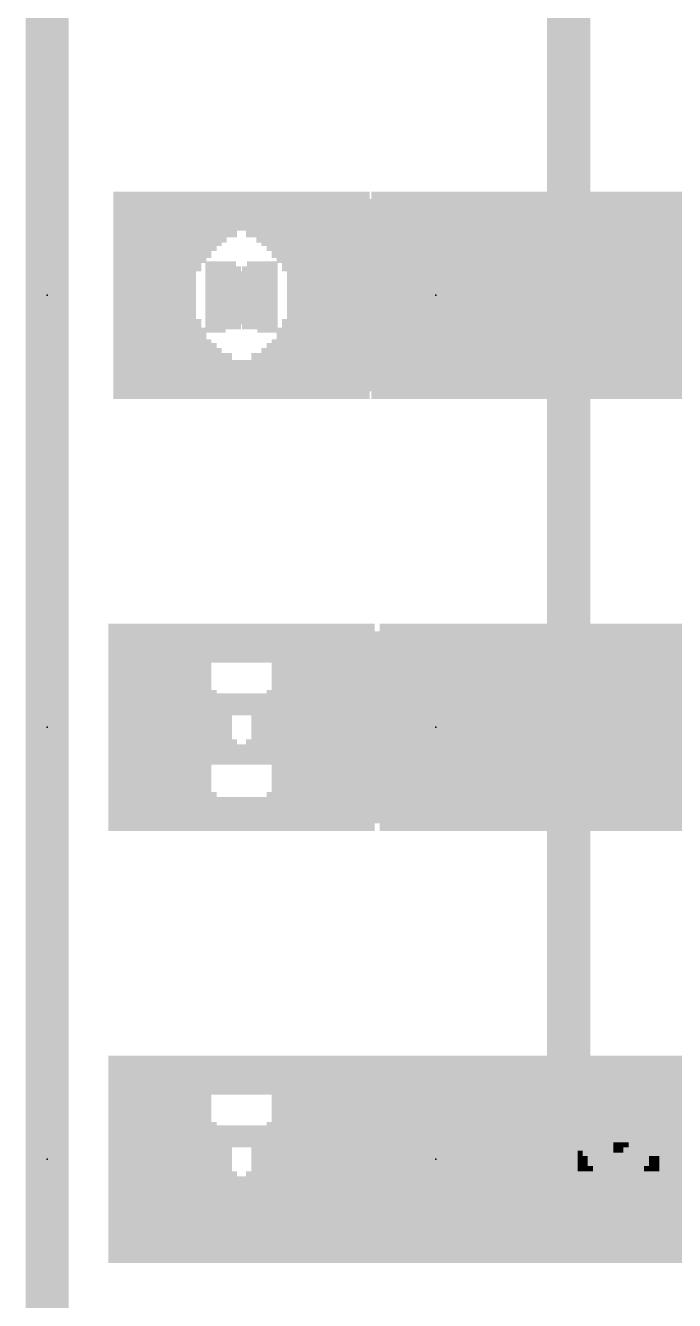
# Model space of a CAD drawing. Extents: x -30.7 to 55.9, y -16 to 25.5.
# Drawn here: x -0.13 to 3.69, y 5.52 to 13.02 of the extents above; entities that cross this region are included whole.
import ezdxf

# ---------------------------------------------------------------- set-up
doc = ezdxf.new("R2010")
doc.units = 0
for name, color, linetype in [('1', 12, 'CONTINUOUS'), ('16', 53, 'CONTINUOUS'), ('20', 53, 'CONTINUOUS'), ('21', 41, 'CONTINUOUS'), ('22', 40, 'CONTINUOUS'), ('23', 53, 'CONTINUOUS'), ('24', 53, 'CONTINUOUS')]:
    doc.layers.add(name, color=color, linetype=linetype)

# ---------------------------------------------------------------- blocks, each defined once
blk = doc.blocks.new('RECT')
blk.add_solid([(-0.5, -0.5), (0.5, -0.5), (-0.5, 0.5), (0.5, 0.5)])

msp = doc.modelspace()

# ---------------------------------------------------------------- linework, layer by layer
at = {"layer": '1', "const_width": 0.254}
for points in [[(0, 25.4), (0, 0)], [(3.066, 11.43), (3.066, 13.97)], [(3.066, 8.89), (3.066, 11.43)], [(3.066, 6.35), (3.066, 8.89)], [(3.066, 6.35), (5.08, 6.35)]]:
    msp.add_lwpolyline(points, dxfattribs=at)
at = {"layer": '1', "const_width": 0.127}
for points in [[(3.1295, 11.43, 1), (3.0025, 11.43)], [(3.0025, 11.43, 1), (3.1295, 11.43)], [(3.1295, 8.89, 1), (3.0025, 8.89)], [(3.0025, 8.89, 1), (3.1295, 8.89)], [(3.066, 6.4135, 1), (3.066, 6.2865)], [(3.0025, 6.35, 1), (3.1295, 6.35)]]:
    msp.add_lwpolyline(points, format="xyb", dxfattribs=at)
at = {"layer": '16', "const_width": 0.254}
msp.add_lwpolyline([(0, 25.4), (0, 0)], dxfattribs=at)
at = {"layer": '20', "const_width": 0.2032}
msp.add_lwpolyline([(0, 0), (0, 25.4)], dxfattribs=at)
at = {"layer": '23'}
for p in [(0, 11.43), (0, 8.89), (0, 6.35)]:
    msp.add_point(p, dxfattribs=at)
at = {"layer": '24'}
for p in [(2.286, 11.43), (2.286, 8.89), (2.286, 6.35)]:
    msp.add_point(p, dxfattribs=at)

# ---------------------------------------------------------------- block references
at = {"layer": '1', "xscale": 2.44, "yscale": 1.13}
for p in [(3.066, 11.43), (3.066, 8.89), (3.066, 6.35)]:
    msp.add_blockref('RECT', p, dxfattribs=at)
at = {"layer": '21'}
for p, xscale, yscale in [((1.065, 12.025), 1.35, 0.03), ((1.065, 11.995), 1.35, 0.03), ((1.7399, 11.43), 0.1778, 1.2192), ((1.065, 11.97), 1.35, 0.02), ((1.065, 11.94), 1.35, 0.04), ((1.065, 11.905), 1.35, 0.03), ((1.065, 11.875), 1.35, 0.03), ((1.065, 11.85), 1.35, 0.02), ((1.065, 11.825), 1.35, 0.03), ((0.57, 11.79), 0.36, 0.04), ((0.555, 11.755), 0.33, 0.03), ((1.455, 11.79), 0.57, 0.04), ((1.485, 11.755), 0.51, 0.03), ((0.555, 11.735), 0.33, 0.03), ((0.555, 11.705), 0.33, 0.03), ((1.5, 11.735), 0.48, 0.03), ((1.515, 11.705), 0.45, 0.03), ((0.555, 11.67), 0.33, 0.04), ((0.555, 11.635), 0.33, 0.03), ((0.555, 11.615), 0.33, 0.03), ((1.02, 11.615), 0.18, 0.03), ((1.53, 11.67), 0.42, 0.04), ((1.545, 11.635), 0.39, 0.03), ((1.56, 11.615), 0.36, 0.03), ((0.555, 11.585), 0.33, 0.03), ((0.555, 11.55), 0.33, 0.04), ((1.035, 11.585), 0.21, 0.03), ((1.05, 11.55), 0.24, 0.04), ((1.56, 11.585), 0.36, 0.03), ((1.575, 11.55), 0.33, 0.04), ((0.555, 11.515), 0.33, 0.03), ((0.555, 11.485), 0.33, 0.03), ((0.555, 11.465), 0.33, 0.03), ((1.065, 11.515), 0.27, 0.03), ((1.08, 11.485), 0.3, 0.03), ((1.08, 11.465), 0.3, 0.03), ((1.575, 11.515), 0.33, 0.03), ((1.575, 11.485), 0.33, 0.03), ((1.575, 11.465), 0.33, 0.03), ((0.555, 11.43), 0.33, 0.04), ((0.555, 11.395), 0.33, 0.03), ((1.08, 11.43), 0.3, 0.04), ((1.08, 11.395), 0.3, 0.03), ((1.575, 11.43), 0.33, 0.04), ((1.575, 11.395), 0.33, 0.03), ((0.555, 11.375), 0.33, 0.03), ((0.555, 11.345), 0.33, 0.03), ((0.555, 11.31), 0.33, 0.04), ((1.08, 11.375), 0.3, 0.03), ((1.065, 11.345), 0.27, 0.03), ((1.065, 11.31), 0.27, 0.04), ((1.575, 11.375), 0.33, 0.03), ((1.575, 11.345), 0.33, 0.03), ((1.575, 11.31), 0.33, 0.04), ((0.555, 11.275), 0.33, 0.03), ((0.555, 11.245), 0.33, 0.03), ((1.05, 11.275), 0.24, 0.03), ((1.035, 11.245), 0.21, 0.03), ((1.56, 11.275), 0.36, 0.03), ((1.56, 11.245), 0.36, 0.03), ((0.555, 11.225), 0.33, 0.03), ((0.555, 11.19), 0.33, 0.04), ((0.555, 11.155), 0.33, 0.03), ((0.99, 11.225), 0.12, 0.03), ((1.53, 11.155), 0.42, 0.03), ((1.545, 11.225), 0.39, 0.03), ((1.545, 11.19), 0.39, 0.04), ((0.555, 11.135), 0.33, 0.03), ((0.555, 11.105), 0.33, 0.03), ((1.5, 11.105), 0.48, 0.03), ((1.515, 11.135), 0.45, 0.03), ((0.57, 11.07), 0.36, 0.04), ((0.57, 11.035), 0.36, 0.03), ((1.065, 11.005), 1.35, 0.03), ((1.425, 11.035), 0.63, 0.03), ((1.47, 11.07), 0.54, 0.04), ((1.065, 10.975), 1.35, 0.03), ((1.065, 10.945), 1.35, 0.03), ((1.065, 10.925), 1.35, 0.03), ((1.065, 10.895), 1.35, 0.03), ((1.065, 10.865), 1.35, 0.03), ((1.065, 10.835), 1.35, 0.03), ((1.005, 9.485), 1.29, 0.03), ((1.005, 9.455), 1.29, 0.03), ((1.7399, 8.89), 0.1778, 1.2192), ((1.005, 9.43), 1.29, 0.02), ((1.005, 9.4), 1.29, 0.04), ((1.005, 9.365), 1.29, 0.03), ((1.005, 9.335), 1.29, 0.03), ((1.005, 9.31), 1.29, 0.02), ((1.005, 9.285), 1.29, 0.03), ((0.54, 9.25), 0.36, 0.04), ((0.54, 9.215), 0.36, 0.03), ((1.485, 9.25), 0.33, 0.04), ((1.485, 9.215), 0.33, 0.03), ((0.54, 9.195), 0.36, 0.03), ((0.54, 9.165), 0.36, 0.03), ((0.54, 9.13), 0.36, 0.04), ((1.485, 9.195), 0.33, 0.03), ((1.485, 9.165), 0.33, 0.03), ((1.485, 9.13), 0.33, 0.04), ((0.54, 9.095), 0.36, 0.03), ((0.54, 9.075), 0.36, 0.03), ((1.275, 9.075), 0.75, 0.03), ((1.47, 9.095), 0.36, 0.03), ((0.54, 9.045), 0.36, 0.03), ((0.54, 9.01), 0.36, 0.04), ((1.275, 9.045), 0.75, 0.03), ((1.275, 9.01), 0.75, 0.04), ((0.54, 8.975), 0.36, 0.03), ((0.54, 8.945), 0.36, 0.03), ((0.54, 8.925), 0.36, 0.03), ((1.275, 8.975), 0.75, 0.03), ((1.425, 8.945), 0.45, 0.03), ((1.425, 8.925), 0.45, 0.03), ((0.54, 8.89), 0.36, 0.04), ((0.54, 8.855), 0.36, 0.03), ((0.54, 8.835), 0.36, 0.03), ((1.425, 8.89), 0.45, 0.04), ((1.425, 8.855), 0.45, 0.03), ((1.425, 8.835), 0.45, 0.03), ((0.54, 8.805), 0.36, 0.03), ((0.54, 8.77), 0.36, 0.04), ((1.275, 8.77), 0.75, 0.04), ((1.41, 8.805), 0.48, 0.03), ((0.54, 8.735), 0.36, 0.03), ((0.54, 8.705), 0.36, 0.03), ((0.54, 8.685), 0.36, 0.03), ((1.275, 8.735), 0.75, 0.03), ((1.275, 8.705), 0.75, 0.03), ((1.275, 8.685), 0.75, 0.03), ((0.54, 8.65), 0.36, 0.04), ((0.54, 8.615), 0.36, 0.03), ((1.485, 8.65), 0.33, 0.04), ((1.485, 8.615), 0.33, 0.03), ((0.54, 8.595), 0.36, 0.03), ((0.54, 8.565), 0.36, 0.03), ((0.54, 8.53), 0.36, 0.04), ((1.485, 8.595), 0.33, 0.03), ((1.485, 8.565), 0.33, 0.03), ((1.485, 8.53), 0.33, 0.04), ((0.54, 8.495), 0.36, 0.03), ((1.005, 8.465), 1.29, 0.03), ((1.47, 8.495), 0.36, 0.03), ((1.005, 8.435), 1.29, 0.03), ((1.005, 8.405), 1.29, 0.03), ((1.005, 8.385), 1.29, 0.03), ((1.005, 8.355), 1.29, 0.03), ((1.005, 8.325), 1.29, 0.03), ((1.005, 8.295), 1.29, 0.03), ((1.005, 6.945), 1.29, 0.03), ((1.005, 6.915), 1.29, 0.03), ((1.005, 6.89), 1.29, 0.02), ((1.7399, 6.35), 0.1778, 1.2192), ((1.7399, 6.35), 0.1778, 1.2192), ((1.005, 6.86), 1.29, 0.04), ((1.005, 6.825), 1.29, 0.03), ((1.005, 6.795), 1.29, 0.03), ((1.005, 6.77), 1.29, 0.02), ((1.005, 6.745), 1.29, 0.03), ((0.54, 6.71), 0.36, 0.04), ((0.54, 6.675), 0.36, 0.03), ((1.485, 6.71), 0.33, 0.04), ((1.485, 6.675), 0.33, 0.03), ((0.54, 6.655), 0.36, 0.03), ((0.54, 6.625), 0.36, 0.03), ((0.54, 6.59), 0.36, 0.04), ((1.485, 6.655), 0.33, 0.03), ((1.485, 6.625), 0.33, 0.03), ((1.485, 6.59), 0.33, 0.04), ((0.54, 6.555), 0.36, 0.03), ((0.54, 6.535), 0.36, 0.03), ((1.275, 6.535), 0.75, 0.03), ((1.47, 6.555), 0.36, 0.03), ((0.54, 6.505), 0.36, 0.03), ((0.54, 6.47), 0.36, 0.04), ((0.54, 6.435), 0.36, 0.03), ((1.275, 6.505), 0.75, 0.03), ((1.275, 6.47), 0.75, 0.04), ((1.275, 6.435), 0.75, 0.03), ((0.54, 6.405), 0.36, 0.03), ((0.54, 6.385), 0.36, 0.03), ((1.425, 6.405), 0.45, 0.03), ((1.425, 6.385), 0.45, 0.03), ((0.54, 6.35), 0.36, 0.04), ((0.54, 6.315), 0.36, 0.03), ((0.54, 6.295), 0.36, 0.03), ((1.425, 6.35), 0.45, 0.04), ((1.425, 6.315), 0.45, 0.03), ((1.425, 6.295), 0.45, 0.03), ((0.54, 6.265), 0.36, 0.03), ((0.54, 6.23), 0.36, 0.04), ((1.275, 6.23), 0.75, 0.04), ((1.41, 6.265), 0.48, 0.03), ((0.54, 6.195), 0.36, 0.03), ((0.54, 6.165), 0.36, 0.03), ((0.54, 6.145), 0.36, 0.03), ((1.275, 6.195), 0.75, 0.03), ((1.275, 6.165), 0.75, 0.03), ((1.275, 6.145), 0.75, 0.03), ((0.54, 6.11), 0.36, 0.04), ((0.54, 6.075), 0.36, 0.03), ((1.275, 6.11), 0.75, 0.04), ((1.275, 6.075), 0.75, 0.03), ((0.54, 6.055), 0.36, 0.03), ((0.54, 6.025), 0.36, 0.03), ((0.54, 5.99), 0.36, 0.04), ((1.275, 6.055), 0.75, 0.03), ((1.275, 6.025), 0.75, 0.03), ((1.275, 5.99), 0.75, 0.04), ((0.54, 5.955), 0.36, 0.03), ((1.005, 5.925), 1.29, 0.03), ((1.26, 5.955), 0.78, 0.03), ((1.005, 5.895), 1.29, 0.03), ((1.005, 5.865), 1.29, 0.03), ((1.005, 5.845), 1.29, 0.03), ((1.005, 5.815), 1.29, 0.03), ((1.005, 5.785), 1.29, 0.03), ((1.005, 5.755), 1.29, 0.03)]:
    msp.add_blockref('RECT', p, dxfattribs=dict(at, xscale=xscale, yscale=yscale))
at = {"layer": '22', "rotation": 180}
for p, xscale, yscale in [((1.221, 12.025), 1.35, 0.03), ((1.221, 11.995), 1.35, 0.03), ((1.221, 11.97), 1.35, 0.02), ((1.221, 11.94), 1.35, 0.04), ((1.221, 11.905), 1.35, 0.03), ((1.221, 11.875), 1.35, 0.03), ((1.221, 11.85), 1.35, 0.02), ((1.221, 11.825), 1.35, 0.03), ((0.831, 11.79), 0.57, 0.04), ((0.801, 11.755), 0.51, 0.03), ((1.716, 11.79), 0.36, 0.04), ((1.731, 11.755), 0.33, 0.03), ((0.786, 11.735), 0.48, 0.03), ((0.771, 11.705), 0.45, 0.03), ((1.731, 11.735), 0.33, 0.03), ((1.731, 11.705), 0.33, 0.03), ((0.756, 11.67), 0.42, 0.04), ((0.741, 11.635), 0.39, 0.03), ((0.726, 11.615), 0.36, 0.03), ((1.266, 11.615), 0.18, 0.03), ((1.731, 11.67), 0.33, 0.04), ((1.731, 11.635), 0.33, 0.03), ((1.731, 11.615), 0.33, 0.03), ((0.726, 11.585), 0.36, 0.03), ((0.711, 11.55), 0.33, 0.04), ((1.236, 11.55), 0.24, 0.04), ((1.251, 11.585), 0.21, 0.03), ((1.731, 11.585), 0.33, 0.03), ((1.731, 11.55), 0.33, 0.04), ((0.711, 11.515), 0.33, 0.03), ((0.711, 11.485), 0.33, 0.03), ((0.711, 11.465), 0.33, 0.03), ((1.206, 11.485), 0.3, 0.03), ((1.206, 11.465), 0.3, 0.03), ((1.221, 11.515), 0.27, 0.03), ((1.731, 11.515), 0.33, 0.03), ((1.731, 11.485), 0.33, 0.03), ((1.731, 11.465), 0.33, 0.03), ((0.711, 11.43), 0.33, 0.04), ((0.711, 11.395), 0.33, 0.03), ((1.206, 11.43), 0.3, 0.04), ((1.206, 11.395), 0.3, 0.03), ((1.731, 11.43), 0.33, 0.04), ((1.731, 11.395), 0.33, 0.03), ((0.711, 11.375), 0.33, 0.03), ((0.711, 11.345), 0.33, 0.03), ((0.711, 11.31), 0.33, 0.04), ((1.206, 11.375), 0.3, 0.03), ((1.221, 11.345), 0.27, 0.03), ((1.221, 11.31), 0.27, 0.04), ((1.731, 11.375), 0.33, 0.03), ((1.731, 11.345), 0.33, 0.03), ((1.731, 11.31), 0.33, 0.04), ((0.726, 11.275), 0.36, 0.03), ((0.726, 11.245), 0.36, 0.03), ((1.236, 11.275), 0.24, 0.03), ((1.251, 11.245), 0.21, 0.03), ((1.731, 11.275), 0.33, 0.03), ((1.731, 11.245), 0.33, 0.03), ((0.741, 11.225), 0.39, 0.03), ((0.741, 11.19), 0.39, 0.04), ((0.756, 11.155), 0.42, 0.03), ((1.296, 11.225), 0.12, 0.03), ((1.731, 11.225), 0.33, 0.03), ((1.731, 11.19), 0.33, 0.04), ((1.731, 11.155), 0.33, 0.03), ((0.771, 11.135), 0.45, 0.03), ((0.786, 11.105), 0.48, 0.03), ((1.731, 11.135), 0.33, 0.03), ((1.731, 11.105), 0.33, 0.03), ((0.816, 11.07), 0.54, 0.04), ((0.861, 11.035), 0.63, 0.03), ((1.221, 11.005), 1.35, 0.03), ((1.716, 11.07), 0.36, 0.04), ((1.716, 11.035), 0.36, 0.03), ((1.221, 10.975), 1.35, 0.03), ((1.221, 10.945), 1.35, 0.03), ((1.221, 10.925), 1.35, 0.03), ((1.221, 10.895), 1.35, 0.03), ((1.221, 10.865), 1.35, 0.03), ((1.221, 10.835), 1.35, 0.03), ((1.281, 9.485), 1.29, 0.03), ((1.281, 9.455), 1.29, 0.03), ((1.281, 9.43), 1.29, 0.02), ((1.281, 9.4), 1.29, 0.04), ((1.281, 9.365), 1.29, 0.03), ((1.281, 9.335), 1.29, 0.03), ((1.281, 9.31), 1.29, 0.02), ((1.281, 9.285), 1.29, 0.03), ((0.801, 9.25), 0.33, 0.04), ((0.801, 9.215), 0.33, 0.03), ((1.746, 9.25), 0.36, 0.04), ((1.746, 9.215), 0.36, 0.03), ((0.801, 9.195), 0.33, 0.03), ((0.801, 9.165), 0.33, 0.03), ((0.801, 9.13), 0.33, 0.04), ((1.746, 9.195), 0.36, 0.03), ((1.746, 9.165), 0.36, 0.03), ((1.746, 9.13), 0.36, 0.04), ((0.816, 9.095), 0.36, 0.03), ((1.011, 9.075), 0.75, 0.03), ((1.746, 9.095), 0.36, 0.03), ((1.746, 9.075), 0.36, 0.03), ((1.011, 9.045), 0.75, 0.03), ((1.011, 9.01), 0.75, 0.04), ((1.746, 9.045), 0.36, 0.03), ((1.746, 9.01), 0.36, 0.04), ((1.011, 8.975), 0.75, 0.03), ((0.861, 8.945), 0.45, 0.03), ((0.861, 8.925), 0.45, 0.03), ((1.746, 8.975), 0.36, 0.03), ((1.746, 8.945), 0.36, 0.03), ((1.746, 8.925), 0.36, 0.03), ((0.861, 8.89), 0.45, 0.04), ((0.861, 8.855), 0.45, 0.03), ((0.861, 8.835), 0.45, 0.03), ((1.746, 8.89), 0.36, 0.04), ((1.746, 8.855), 0.36, 0.03), ((1.746, 8.835), 0.36, 0.03), ((0.876, 8.805), 0.48, 0.03), ((1.011, 8.77), 0.75, 0.04), ((1.746, 8.805), 0.36, 0.03), ((1.746, 8.77), 0.36, 0.04), ((1.011, 8.735), 0.75, 0.03), ((1.011, 8.705), 0.75, 0.03), ((1.011, 8.685), 0.75, 0.03), ((1.746, 8.735), 0.36, 0.03), ((1.746, 8.705), 0.36, 0.03), ((1.746, 8.685), 0.36, 0.03), ((0.801, 8.65), 0.33, 0.04), ((0.801, 8.615), 0.33, 0.03), ((1.746, 8.65), 0.36, 0.04), ((1.746, 8.615), 0.36, 0.03), ((0.801, 8.595), 0.33, 0.03), ((0.801, 8.565), 0.33, 0.03), ((0.801, 8.53), 0.33, 0.04), ((1.746, 8.595), 0.36, 0.03), ((1.746, 8.565), 0.36, 0.03), ((1.746, 8.53), 0.36, 0.04), ((0.816, 8.495), 0.36, 0.03), ((1.281, 8.465), 1.29, 0.03), ((1.746, 8.495), 0.36, 0.03), ((1.281, 8.435), 1.29, 0.03), ((1.281, 8.405), 1.29, 0.03), ((1.281, 8.385), 1.29, 0.03), ((1.281, 8.355), 1.29, 0.03), ((1.281, 8.325), 1.29, 0.03), ((1.281, 8.295), 1.29, 0.03), ((1.281, 6.945), 1.29, 0.03), ((1.281, 6.915), 1.29, 0.03), ((1.281, 6.89), 1.29, 0.02), ((5.173, 6.945), 5.19, 0.03), ((5.173, 6.915), 5.19, 0.03), ((5.173, 6.89), 5.19, 0.02), ((1.281, 6.86), 1.29, 0.04), ((1.281, 6.825), 1.29, 0.03), ((5.173, 6.86), 5.19, 0.04), ((5.173, 6.825), 5.19, 0.03), ((1.281, 6.795), 1.29, 0.03), ((1.281, 6.77), 1.29, 0.02), ((1.281, 6.745), 1.29, 0.03), ((5.173, 6.795), 5.19, 0.03), ((5.173, 6.77), 5.19, 0.02), ((3.388, 6.745), 1.62, 0.03), ((0.801, 6.71), 0.33, 0.04), ((0.801, 6.675), 0.33, 0.03), ((1.746, 6.71), 0.36, 0.04), ((1.746, 6.675), 0.36, 0.03), ((2.758, 6.71), 0.36, 0.04), ((2.758, 6.675), 0.36, 0.03), ((3.358, 6.71), 0.48, 0.04), ((3.358, 6.675), 0.48, 0.03), ((0.801, 6.655), 0.33, 0.03), ((0.801, 6.625), 0.33, 0.03), ((0.801, 6.59), 0.33, 0.04), ((1.746, 6.655), 0.36, 0.03), ((1.746, 6.625), 0.36, 0.03), ((1.746, 6.59), 0.36, 0.04), ((2.758, 6.655), 0.36, 0.03), ((2.758, 6.625), 0.36, 0.03), ((2.758, 6.59), 0.36, 0.04), ((3.358, 6.655), 0.42, 0.03), ((3.358, 6.625), 0.36, 0.03), ((3.358, 6.59), 0.3, 0.04), ((0.816, 6.555), 0.36, 0.03), ((1.011, 6.535), 0.75, 0.03), ((1.746, 6.555), 0.36, 0.03), ((1.746, 6.535), 0.36, 0.03), ((2.758, 6.555), 0.36, 0.03), ((2.758, 6.535), 0.36, 0.03), ((3.373, 6.555), 0.27, 0.03), ((3.358, 6.535), 0.24, 0.03), ((1.011, 6.505), 0.75, 0.03), ((1.011, 6.47), 0.75, 0.04), ((1.011, 6.435), 0.75, 0.03), ((1.746, 6.505), 0.36, 0.03), ((1.746, 6.47), 0.36, 0.04), ((1.746, 6.435), 0.36, 0.03), ((2.758, 6.505), 0.36, 0.03), ((2.758, 6.47), 0.36, 0.04), ((2.758, 6.435), 0.36, 0.03), ((3.358, 6.505), 0.18, 0.03), ((3.358, 6.47), 0.12, 0.04), ((3.373, 6.435), 0.09, 0.03), ((0.861, 6.405), 0.45, 0.03), ((0.861, 6.385), 0.45, 0.03), ((1.746, 6.405), 0.36, 0.03), ((1.746, 6.385), 0.36, 0.03), ((2.758, 6.405), 0.36, 0.03), ((2.758, 6.385), 0.36, 0.03), ((3.133, 6.385), 0.03, 0.03), ((3.358, 6.405), 0.06, 0.03), ((0.861, 6.35), 0.45, 0.04), ((0.861, 6.315), 0.45, 0.03), ((0.861, 6.295), 0.45, 0.03), ((1.746, 6.35), 0.36, 0.04), ((1.746, 6.315), 0.36, 0.03), ((1.746, 6.295), 0.36, 0.03), ((2.758, 6.35), 0.36, 0.04), ((2.758, 6.315), 0.36, 0.03), ((2.758, 6.295), 0.36, 0.03), ((3.148, 6.35), 0.06, 0.04), ((3.148, 6.315), 0.06, 0.03), ((3.163, 6.295), 0.09, 0.03), ((3.553, 6.295), 0.09, 0.03), ((3.568, 6.35), 0.06, 0.04), ((3.568, 6.315), 0.06, 0.03), ((0.876, 6.265), 0.48, 0.03), ((1.011, 6.23), 0.75, 0.04), ((1.746, 6.265), 0.36, 0.03), ((1.746, 6.23), 0.36, 0.04), ((2.758, 6.265), 0.36, 0.03), ((2.758, 6.23), 0.36, 0.04), ((3.178, 6.265), 0.12, 0.03), ((3.178, 6.23), 0.12, 0.04), ((3.538, 6.265), 0.12, 0.03), ((3.538, 6.23), 0.12, 0.04), ((1.011, 6.195), 0.75, 0.03), ((1.011, 6.165), 0.75, 0.03), ((1.011, 6.145), 0.75, 0.03), ((1.746, 6.195), 0.36, 0.03), ((1.746, 6.165), 0.36, 0.03), ((1.746, 6.145), 0.36, 0.03), ((2.758, 6.195), 0.36, 0.03), ((2.758, 6.165), 0.36, 0.03), ((2.758, 6.145), 0.36, 0.03), ((3.193, 6.195), 0.15, 0.03), ((3.208, 6.165), 0.18, 0.03), ((3.358, 6.145), 0.48, 0.03), ((3.508, 6.165), 0.18, 0.03), ((3.523, 6.195), 0.15, 0.03), ((1.011, 6.11), 0.75, 0.04), ((1.011, 6.075), 0.75, 0.03), ((1.746, 6.11), 0.36, 0.04), ((1.746, 6.075), 0.36, 0.03), ((2.758, 6.11), 0.36, 0.04), ((2.758, 6.075), 0.36, 0.03), ((3.358, 6.11), 0.48, 0.04), ((3.358, 6.075), 0.48, 0.03), ((1.011, 6.055), 0.75, 0.03), ((1.011, 6.025), 0.75, 0.03), ((1.011, 5.99), 0.75, 0.04), ((1.746, 6.055), 0.36, 0.03), ((1.746, 6.025), 0.36, 0.03), ((1.746, 5.99), 0.36, 0.04), ((2.758, 6.055), 0.36, 0.03), ((2.758, 6.025), 0.36, 0.03), ((2.758, 5.99), 0.36, 0.04), ((3.358, 6.055), 0.48, 0.03), ((3.358, 6.025), 0.48, 0.03), ((3.358, 5.99), 0.48, 0.04), ((1.026, 5.955), 0.78, 0.03), ((1.281, 5.925), 1.29, 0.03), ((1.746, 5.955), 0.36, 0.03), ((2.773, 5.955), 0.39, 0.03), ((5.173, 5.925), 5.19, 0.03), ((3.358, 5.955), 0.54, 0.03), ((1.281, 5.895), 1.29, 0.03), ((1.281, 5.865), 1.29, 0.03), ((1.281, 5.845), 1.29, 0.03), ((5.173, 5.895), 5.19, 0.03), ((5.173, 5.865), 5.19, 0.03), ((5.173, 5.845), 5.19, 0.03), ((1.281, 5.815), 1.29, 0.03), ((1.281, 5.785), 1.29, 0.03), ((5.173, 5.815), 5.19, 0.03), ((5.173, 5.785), 5.19, 0.03), ((1.281, 5.755), 1.29, 0.03), ((5.173, 5.755), 5.19, 0.03)]:
    msp.add_blockref('RECT', p, dxfattribs=dict(at, xscale=xscale, yscale=yscale))
at = {"layer": '22', "yscale": 1.2192}
for p, xscale in [((2.9972, 11.43), 2.1844), ((2.8702, 8.89), 1.8288), ((2.2479, 6.35), 0.6858)]:
    msp.add_blockref('RECT', p, dxfattribs=dict(at, xscale=xscale))

doc.saveas('drawing.dxf')
